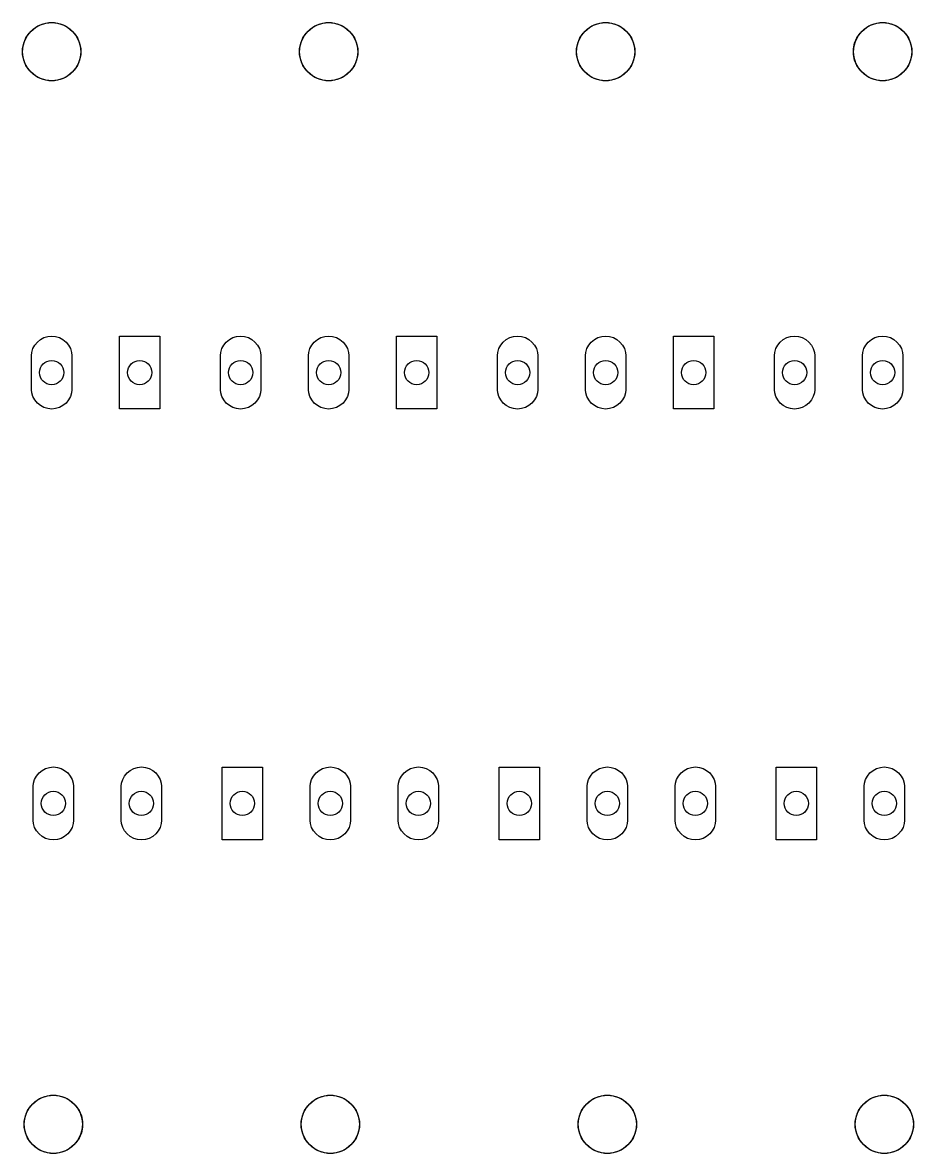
# Model space of a CAD drawing. Extents: x 0.82 to 9.78, y -5.18 to -2.42.
# Drawn here: x 3.04 to 5.21, y -5.178 to -2.422 of the extents above; entities that cross this region are included whole.
import ezdxf

# ---------------------------------------------------------------- set-up
doc = ezdxf.new("R2010")
doc.units = 0
doc.header["$MEASUREMENT"] = 0
doc.layers.add('BLACK', color=7, linetype='CONTINUOUS')

msp = doc.modelspace()

# ---------------------------------------------------------------- linework, layer by layer
at = {"layer": 'BLACK', "linetype": 'CONTINUOUS'}
for p, q in [((3.08976, -2.42497), (3.10345, -2.42224)), ((3.10345, -2.42224), (3.11741, -2.42224)), ((3.11741, -2.42224), (3.1311, -2.42497)), ((3.76476, -2.42497), (3.77845, -2.42224)), ((3.77845, -2.42224), (3.79241, -2.42224)), ((3.79241, -2.42224), (3.8061, -2.42497)), ((4.43976, -2.42497), (4.45345, -2.42224)), ((4.45345, -2.42224), (4.46741, -2.42224)), ((4.46741, -2.42224), (4.4811, -2.42497)), ((5.11476, -2.42497), (5.12845, -2.42224)), ((5.12845, -2.42224), (5.14241, -2.42224)), ((5.14241, -2.42224), (5.1561, -2.42497)), ((3.04763, -2.45954), (3.05539, -2.44794)), ((3.05539, -2.44794), (3.06526, -2.43806)), ((3.06526, -2.43806), (3.07687, -2.43031)), ((3.07687, -2.43031), (3.08976, -2.42497)), ((3.1311, -2.42497), (3.144, -2.43031)), ((3.144, -2.43031), (3.15561, -2.43806)), ((3.15561, -2.43806), (3.16548, -2.44794)), ((3.16548, -2.44794), (3.17323, -2.45954)), ((3.72263, -2.45954), (3.73039, -2.44794)), ((3.73039, -2.44794), (3.74026, -2.43806)), ((3.74026, -2.43806), (3.75187, -2.43031)), ((3.75187, -2.43031), (3.76476, -2.42497)), ((3.8061, -2.42497), (3.819, -2.43031)), ((3.819, -2.43031), (3.83061, -2.43806)), ((3.83061, -2.43806), (3.84048, -2.44794)), ((3.84048, -2.44794), (3.84823, -2.45954)), ((4.39763, -2.45954), (4.40539, -2.44794)), ((4.40539, -2.44794), (4.41526, -2.43806)), ((4.41526, -2.43806), (4.42687, -2.43031)), ((4.42687, -2.43031), (4.43976, -2.42497)), ((4.4811, -2.42497), (4.494, -2.43031)), ((4.494, -2.43031), (4.50561, -2.43806)), ((4.50561, -2.43806), (4.51548, -2.44794)), ((4.51548, -2.44794), (4.52323, -2.45954)), ((5.07263, -2.45954), (5.08039, -2.44794)), ((5.08039, -2.44794), (5.09026, -2.43806)), ((5.09026, -2.43806), (5.10187, -2.43031)), ((5.10187, -2.43031), (5.11476, -2.42497)), ((5.1561, -2.42497), (5.169, -2.43031)), ((5.169, -2.43031), (5.18061, -2.43806)), ((5.18061, -2.43806), (5.19048, -2.44794)), ((5.19048, -2.44794), (5.19823, -2.45954)), ((3.03957, -2.48613), (3.04229, -2.47244)), ((3.04229, -2.47244), (3.04763, -2.45954)), ((3.17323, -2.45954), (3.17858, -2.47244)), ((3.17858, -2.47244), (3.1813, -2.48613)), ((3.71457, -2.48613), (3.71729, -2.47244)), ((3.71729, -2.47244), (3.72263, -2.45954)), ((3.84823, -2.45954), (3.85358, -2.47244)), ((3.85358, -2.47244), (3.8563, -2.48613)), ((4.38957, -2.48613), (4.39229, -2.47244)), ((4.39229, -2.47244), (4.39763, -2.45954)), ((4.52323, -2.45954), (4.52858, -2.47244)), ((4.52858, -2.47244), (4.5313, -2.48613)), ((5.06457, -2.48613), (5.06729, -2.47244)), ((5.06729, -2.47244), (5.07263, -2.45954)), ((5.19823, -2.45954), (5.20358, -2.47244)), ((5.20358, -2.47244), (5.2063, -2.48613)), ((3.03957, -2.50009), (3.03957, -2.48613)), ((3.04229, -2.51378), (3.03957, -2.50009)), ((3.1813, -2.50009), (3.17858, -2.51378)), ((3.1813, -2.48613), (3.1813, -2.50009)), ((3.71457, -2.50009), (3.71457, -2.48613)), ((3.71729, -2.51378), (3.71457, -2.50009)), ((3.8563, -2.50009), (3.85358, -2.51378)), ((3.8563, -2.48613), (3.8563, -2.50009)), ((4.38957, -2.50009), (4.38957, -2.48613)), ((4.39229, -2.51378), (4.38957, -2.50009)), ((4.5313, -2.50009), (4.52858, -2.51378)), ((4.5313, -2.48613), (4.5313, -2.50009)), ((5.06457, -2.50009), (5.06457, -2.48613)), ((5.06729, -2.51378), (5.06457, -2.50009)), ((5.2063, -2.50009), (5.20358, -2.51378)), ((5.2063, -2.48613), (5.2063, -2.50009)), ((3.04763, -2.52668), (3.04229, -2.51378)), ((3.05539, -2.53828), (3.04763, -2.52668)), ((3.17323, -2.52668), (3.16548, -2.53828)), ((3.17858, -2.51378), (3.17323, -2.52668)), ((3.72263, -2.52668), (3.71729, -2.51378)), ((3.73039, -2.53828), (3.72263, -2.52668)), ((3.84823, -2.52668), (3.84048, -2.53828)), ((3.85358, -2.51378), (3.84823, -2.52668)), ((4.39763, -2.52668), (4.39229, -2.51378)), ((4.40539, -2.53828), (4.39763, -2.52668)), ((4.52323, -2.52668), (4.51548, -2.53828)), ((4.52858, -2.51378), (4.52323, -2.52668)), ((5.07263, -2.52668), (5.06729, -2.51378)), ((5.08039, -2.53828), (5.07263, -2.52668)), ((5.19823, -2.52668), (5.19048, -2.53828)), ((5.20358, -2.51378), (5.19823, -2.52668)), ((3.06526, -2.54816), (3.05539, -2.53828)), ((3.07687, -2.55591), (3.06526, -2.54816)), ((3.08976, -2.56125), (3.07687, -2.55591)), ((3.10345, -2.56398), (3.08976, -2.56125)), ((3.1311, -2.56125), (3.11741, -2.56398)), ((3.144, -2.55591), (3.1311, -2.56125)), ((3.15561, -2.54816), (3.144, -2.55591)), ((3.16548, -2.53828), (3.15561, -2.54816)), ((3.74026, -2.54816), (3.73039, -2.53828)), ((3.75187, -2.55591), (3.74026, -2.54816)), ((3.76476, -2.56125), (3.75187, -2.55591)), ((3.77845, -2.56398), (3.76476, -2.56125)), ((3.8061, -2.56125), (3.79241, -2.56398)), ((3.819, -2.55591), (3.8061, -2.56125)), ((3.83061, -2.54816), (3.819, -2.55591)), ((3.84048, -2.53828), (3.83061, -2.54816)), ((4.41526, -2.54816), (4.40539, -2.53828)), ((4.42687, -2.55591), (4.41526, -2.54816)), ((4.43976, -2.56125), (4.42687, -2.55591)), ((4.45345, -2.56398), (4.43976, -2.56125)), ((4.4811, -2.56125), (4.46741, -2.56398)), ((4.494, -2.55591), (4.4811, -2.56125)), ((4.50561, -2.54816), (4.494, -2.55591)), ((4.51548, -2.53828), (4.50561, -2.54816)), ((5.09026, -2.54816), (5.08039, -2.53828)), ((5.10187, -2.55591), (5.09026, -2.54816)), ((5.11476, -2.56125), (5.10187, -2.55591)), ((5.12845, -2.56398), (5.11476, -2.56125)), ((5.1561, -2.56125), (5.14241, -2.56398)), ((5.169, -2.55591), (5.1561, -2.56125)), ((5.18061, -2.54816), (5.169, -2.55591)), ((5.19048, -2.53828), (5.18061, -2.54816)), ((3.11741, -2.56398), (3.10345, -2.56398)), ((3.79241, -2.56398), (3.77845, -2.56398)), ((4.46741, -2.56398), (4.45345, -2.56398)), ((5.14241, -2.56398), (5.12845, -2.56398)), ((3.07547, -3.20066), (3.08296, -3.19451)), ((3.08296, -3.19451), (3.09151, -3.18994)), ((3.09151, -3.18994), (3.10079, -3.18713)), ((3.10079, -3.18713), (3.11043, -3.18618)), ((3.11043, -3.18618), (3.12008, -3.18713)), ((3.12008, -3.18713), (3.12936, -3.18994)), ((3.12936, -3.18994), (3.13791, -3.19451)), ((3.13791, -3.19451), (3.1454, -3.20066)), ((3.27579, -3.36358), (3.27579, -3.18642)), ((3.27579, -3.18642), (3.37421, -3.18642)), ((3.37421, -3.18642), (3.37421, -3.36358)), ((3.5359, -3.20066), (3.54339, -3.19451)), ((3.54339, -3.19451), (3.55194, -3.18994)), ((3.55194, -3.18994), (3.56122, -3.18713)), ((3.56122, -3.18713), (3.57087, -3.18618)), ((3.57087, -3.18618), (3.58051, -3.18713)), ((3.58051, -3.18713), (3.58979, -3.18994)), ((3.58979, -3.18994), (3.59834, -3.19451)), ((3.59834, -3.19451), (3.60583, -3.20066)), ((3.75047, -3.20066), (3.75796, -3.19451)), ((3.75796, -3.19451), (3.76651, -3.18994)), ((3.76651, -3.18994), (3.77579, -3.18713)), ((3.77579, -3.18713), (3.78543, -3.18618)), ((3.78543, -3.18618), (3.79508, -3.18713)), ((3.79508, -3.18713), (3.80436, -3.18994)), ((3.80436, -3.18994), (3.81291, -3.19451)), ((3.81291, -3.19451), (3.8204, -3.20066)), ((3.95079, -3.36358), (3.95079, -3.18642)), ((3.95079, -3.18642), (4.04921, -3.18642)), ((4.04921, -3.18642), (4.04921, -3.36358)), ((4.2109, -3.20066), (4.21839, -3.19451)), ((4.21839, -3.19451), (4.22694, -3.18994)), ((4.22694, -3.18994), (4.23622, -3.18713)), ((4.23622, -3.18713), (4.24587, -3.18618)), ((4.24587, -3.18618), (4.25551, -3.18713)), ((4.25551, -3.18713), (4.26479, -3.18994)), ((4.26479, -3.18994), (4.27334, -3.19451)), ((4.27334, -3.19451), (4.28083, -3.20066)), ((4.42547, -3.20066), (4.43296, -3.19451)), ((4.43296, -3.19451), (4.44151, -3.18994)), ((4.44151, -3.18994), (4.45079, -3.18713)), ((4.45079, -3.18713), (4.46043, -3.18618)), ((4.46043, -3.18618), (4.47008, -3.18713)), ((4.47008, -3.18713), (4.47936, -3.18994)), ((4.47936, -3.18994), (4.48791, -3.19451)), ((4.48791, -3.19451), (4.4954, -3.20066)), ((4.62579, -3.36358), (4.62579, -3.18642)), ((4.62579, -3.18642), (4.72421, -3.18642)), ((4.72421, -3.18642), (4.72421, -3.36358)), ((4.8859, -3.20066), (4.89339, -3.19451)), ((4.89339, -3.19451), (4.90194, -3.18994)), ((4.90194, -3.18994), (4.91122, -3.18713)), ((4.91122, -3.18713), (4.92087, -3.18618)), ((4.92087, -3.18618), (4.93051, -3.18713)), ((4.93051, -3.18713), (4.93979, -3.18994)), ((4.93979, -3.18994), (4.94834, -3.19451)), ((4.94834, -3.19451), (4.95583, -3.20066)), ((5.10047, -3.20066), (5.10796, -3.19451)), ((5.10796, -3.19451), (5.11651, -3.18994)), ((5.11651, -3.18994), (5.12579, -3.18713)), ((5.12579, -3.18713), (5.13543, -3.18618)), ((5.13543, -3.18618), (5.14508, -3.18713)), ((5.14508, -3.18713), (5.15436, -3.18994)), ((5.15436, -3.18994), (5.16291, -3.19451)), ((5.16291, -3.19451), (5.1704, -3.20066)), ((3.06193, -3.22598), (3.06475, -3.21671)), ((3.06475, -3.21671), (3.06932, -3.20816)), ((3.06932, -3.20816), (3.07547, -3.20066)), ((3.1454, -3.20066), (3.15155, -3.20816)), ((3.15155, -3.20816), (3.15612, -3.21671)), ((3.15612, -3.21671), (3.15893, -3.22598)), ((3.52237, -3.22598), (3.52518, -3.21671)), ((3.52518, -3.21671), (3.52975, -3.20816)), ((3.52975, -3.20816), (3.5359, -3.20066)), ((3.60583, -3.20066), (3.61198, -3.20816)), ((3.61198, -3.20816), (3.61655, -3.21671)), ((3.61655, -3.21671), (3.61937, -3.22598)), ((3.73693, -3.22598), (3.73975, -3.21671)), ((3.73975, -3.21671), (3.74432, -3.20816)), ((3.74432, -3.20816), (3.75047, -3.20066)), ((3.8204, -3.20066), (3.82655, -3.20816)), ((3.82655, -3.20816), (3.83112, -3.21671)), ((3.83112, -3.21671), (3.83393, -3.22598)), ((4.19737, -3.22598), (4.20018, -3.21671)), ((4.20018, -3.21671), (4.20475, -3.20816)), ((4.20475, -3.20816), (4.2109, -3.20066)), ((4.28083, -3.20066), (4.28698, -3.20816)), ((4.28698, -3.20816), (4.29155, -3.21671)), ((4.29155, -3.21671), (4.29437, -3.22598)), ((4.41193, -3.22598), (4.41475, -3.21671)), ((4.41475, -3.21671), (4.41932, -3.20816)), ((4.41932, -3.20816), (4.42547, -3.20066)), ((4.4954, -3.20066), (4.50155, -3.20816)), ((4.50155, -3.20816), (4.50612, -3.21671)), ((4.50612, -3.21671), (4.50893, -3.22598)), ((4.87237, -3.22598), (4.87518, -3.21671)), ((4.87518, -3.21671), (4.87975, -3.20816)), ((4.87975, -3.20816), (4.8859, -3.20066)), ((4.95583, -3.20066), (4.96198, -3.20816)), ((4.96198, -3.20816), (4.96655, -3.21671)), ((4.96655, -3.21671), (4.96937, -3.22598)), ((5.08693, -3.22598), (5.08975, -3.21671)), ((5.08975, -3.21671), (5.09432, -3.20816)), ((5.09432, -3.20816), (5.10047, -3.20066)), ((5.1704, -3.20066), (5.17655, -3.20816)), ((5.17655, -3.20816), (5.18112, -3.21671)), ((5.18112, -3.21671), (5.18393, -3.22598)), ((3.06122, -3.23321), (3.06193, -3.22598)), ((3.06122, -3.31679), (3.06122, -3.23321)), ((3.15893, -3.22598), (3.15965, -3.23321)), ((3.15965, -3.23321), (3.15965, -3.31679)), ((3.52165, -3.23321), (3.52237, -3.22598)), ((3.52165, -3.31679), (3.52165, -3.23321)), ((3.61937, -3.22598), (3.62008, -3.23321)), ((3.62008, -3.23321), (3.62008, -3.31679)), ((3.73622, -3.23321), (3.73693, -3.22598)), ((3.73622, -3.31679), (3.73622, -3.23321)), ((3.83393, -3.22598), (3.83465, -3.23321)), ((3.83465, -3.23321), (3.83465, -3.31679)), ((4.19665, -3.23321), (4.19737, -3.22598)), ((4.19665, -3.31679), (4.19665, -3.23321)), ((4.29437, -3.22598), (4.29508, -3.23321)), ((4.29508, -3.23321), (4.29508, -3.31679)), ((4.41122, -3.23321), (4.41193, -3.22598)), ((4.41122, -3.31679), (4.41122, -3.23321)), ((4.50893, -3.22598), (4.50965, -3.23321)), ((4.50965, -3.23321), (4.50965, -3.31679)), ((4.87165, -3.23321), (4.87237, -3.22598)), ((4.87165, -3.31679), (4.87165, -3.23321)), ((4.96937, -3.22598), (4.97008, -3.23321)), ((4.97008, -3.23321), (4.97008, -3.31679)), ((5.08622, -3.23321), (5.08693, -3.22598)), ((5.08622, -3.31679), (5.08622, -3.23321)), ((5.18393, -3.22598), (5.18465, -3.23321)), ((5.18465, -3.23321), (5.18465, -3.31679)), ((3.06193, -3.32402), (3.06122, -3.31679)), ((3.06475, -3.33329), (3.06193, -3.32402)), ((3.06932, -3.34184), (3.06475, -3.33329)), ((3.15612, -3.33329), (3.15155, -3.34184)), ((3.15893, -3.32402), (3.15612, -3.33329)), ((3.15965, -3.31679), (3.15893, -3.32402)), ((3.52237, -3.32402), (3.52165, -3.31679)), ((3.52518, -3.33329), (3.52237, -3.32402)), ((3.52975, -3.34184), (3.52518, -3.33329)), ((3.61655, -3.33329), (3.61198, -3.34184)), ((3.61937, -3.32402), (3.61655, -3.33329)), ((3.62008, -3.31679), (3.61937, -3.32402)), ((3.73693, -3.32402), (3.73622, -3.31679)), ((3.73975, -3.33329), (3.73693, -3.32402)), ((3.74432, -3.34184), (3.73975, -3.33329)), ((3.83112, -3.33329), (3.82655, -3.34184)), ((3.83393, -3.32402), (3.83112, -3.33329)), ((3.83465, -3.31679), (3.83393, -3.32402)), ((4.19737, -3.32402), (4.19665, -3.31679)), ((4.20018, -3.33329), (4.19737, -3.32402)), ((4.20475, -3.34184), (4.20018, -3.33329)), ((4.29155, -3.33329), (4.28698, -3.34184)), ((4.29437, -3.32402), (4.29155, -3.33329)), ((4.29508, -3.31679), (4.29437, -3.32402)), ((4.41193, -3.32402), (4.41122, -3.31679)), ((4.41475, -3.33329), (4.41193, -3.32402)), ((4.41932, -3.34184), (4.41475, -3.33329)), ((4.50612, -3.33329), (4.50155, -3.34184)), ((4.50893, -3.32402), (4.50612, -3.33329)), ((4.50965, -3.31679), (4.50893, -3.32402)), ((4.87237, -3.32402), (4.87165, -3.31679)), ((4.87518, -3.33329), (4.87237, -3.32402)), ((4.87975, -3.34184), (4.87518, -3.33329)), ((4.96655, -3.33329), (4.96198, -3.34184)), ((4.96937, -3.32402), (4.96655, -3.33329)), ((4.97008, -3.31679), (4.96937, -3.32402)), ((5.08693, -3.32402), (5.08622, -3.31679)), ((5.08975, -3.33329), (5.08693, -3.32402)), ((5.09432, -3.34184), (5.08975, -3.33329)), ((5.18112, -3.33329), (5.17655, -3.34184)), ((5.18393, -3.32402), (5.18112, -3.33329)), ((5.18465, -3.31679), (5.18393, -3.32402)), ((3.07547, -3.34934), (3.06932, -3.34184)), ((3.08296, -3.35549), (3.07547, -3.34934)), ((3.09151, -3.36006), (3.08296, -3.35549)), ((3.10079, -3.36287), (3.09151, -3.36006)), ((3.12936, -3.36006), (3.12008, -3.36287)), ((3.13791, -3.35549), (3.12936, -3.36006)), ((3.1454, -3.34934), (3.13791, -3.35549)), ((3.15155, -3.34184), (3.1454, -3.34934)), ((3.5359, -3.34934), (3.52975, -3.34184)), ((3.54339, -3.35549), (3.5359, -3.34934)), ((3.55194, -3.36006), (3.54339, -3.35549)), ((3.56122, -3.36287), (3.55194, -3.36006)), ((3.58979, -3.36006), (3.58051, -3.36287)), ((3.59834, -3.35549), (3.58979, -3.36006)), ((3.60583, -3.34934), (3.59834, -3.35549)), ((3.61198, -3.34184), (3.60583, -3.34934)), ((3.75047, -3.34934), (3.74432, -3.34184)), ((3.75796, -3.35549), (3.75047, -3.34934)), ((3.76651, -3.36006), (3.75796, -3.35549)), ((3.77579, -3.36287), (3.76651, -3.36006)), ((3.80436, -3.36006), (3.79508, -3.36287)), ((3.81291, -3.35549), (3.80436, -3.36006)), ((3.8204, -3.34934), (3.81291, -3.35549)), ((3.82655, -3.34184), (3.8204, -3.34934)), ((4.2109, -3.34934), (4.20475, -3.34184)), ((4.21839, -3.35549), (4.2109, -3.34934)), ((4.22694, -3.36006), (4.21839, -3.35549)), ((4.23622, -3.36287), (4.22694, -3.36006)), ((4.26479, -3.36006), (4.25551, -3.36287)), ((4.27334, -3.35549), (4.26479, -3.36006)), ((4.28083, -3.34934), (4.27334, -3.35549)), ((4.28698, -3.34184), (4.28083, -3.34934)), ((4.42547, -3.34934), (4.41932, -3.34184)), ((4.43296, -3.35549), (4.42547, -3.34934)), ((4.44151, -3.36006), (4.43296, -3.35549)), ((4.45079, -3.36287), (4.44151, -3.36006)), ((4.47936, -3.36006), (4.47008, -3.36287)), ((4.48791, -3.35549), (4.47936, -3.36006)), ((4.4954, -3.34934), (4.48791, -3.35549)), ((4.50155, -3.34184), (4.4954, -3.34934)), ((4.8859, -3.34934), (4.87975, -3.34184)), ((4.89339, -3.35549), (4.8859, -3.34934)), ((4.90194, -3.36006), (4.89339, -3.35549)), ((4.91122, -3.36287), (4.90194, -3.36006)), ((4.93979, -3.36006), (4.93051, -3.36287)), ((4.94834, -3.35549), (4.93979, -3.36006)), ((4.95583, -3.34934), (4.94834, -3.35549)), ((4.96198, -3.34184), (4.95583, -3.34934)), ((5.10047, -3.34934), (5.09432, -3.34184)), ((5.10796, -3.35549), (5.10047, -3.34934)), ((5.11651, -3.36006), (5.10796, -3.35549)), ((5.12579, -3.36287), (5.11651, -3.36006)), ((5.15436, -3.36006), (5.14508, -3.36287)), ((5.16291, -3.35549), (5.15436, -3.36006)), ((5.1704, -3.34934), (5.16291, -3.35549)), ((5.17655, -3.34184), (5.1704, -3.34934)), ((3.11043, -3.36382), (3.10079, -3.36287)), ((3.12008, -3.36287), (3.11043, -3.36382)), ((3.37421, -3.36358), (3.27579, -3.36358)), ((3.57087, -3.36382), (3.56122, -3.36287)), ((3.58051, -3.36287), (3.57087, -3.36382)), ((3.78543, -3.36382), (3.77579, -3.36287)), ((3.79508, -3.36287), (3.78543, -3.36382)), ((4.04921, -3.36358), (3.95079, -3.36358)), ((4.24587, -3.36382), (4.23622, -3.36287)), ((4.25551, -3.36287), (4.24587, -3.36382)), ((4.46043, -3.36382), (4.45079, -3.36287)), ((4.47008, -3.36287), (4.46043, -3.36382)), ((4.72421, -3.36358), (4.62579, -3.36358)), ((4.92087, -3.36382), (4.91122, -3.36287)), ((4.93051, -3.36287), (4.92087, -3.36382)), ((5.13543, -3.36382), (5.12579, -3.36287)), ((5.14508, -3.36287), (5.13543, -3.36382)), ((3.08709, -4.24451), (3.09564, -4.23994)), ((3.09564, -4.23994), (3.10492, -4.23713)), ((3.10492, -4.23713), (3.11457, -4.23618)), ((3.11457, -4.23618), (3.12421, -4.23713)), ((3.12421, -4.23713), (3.13349, -4.23994)), ((3.13349, -4.23994), (3.14204, -4.24451)), ((3.30166, -4.24451), (3.31021, -4.23994)), ((3.31021, -4.23994), (3.31949, -4.23713)), ((3.31949, -4.23713), (3.32913, -4.23618)), ((3.32913, -4.23618), (3.33878, -4.23713)), ((3.33878, -4.23713), (3.34806, -4.23994)), ((3.34806, -4.23994), (3.35661, -4.24451)), ((3.52579, -4.41358), (3.52579, -4.23642)), ((3.52579, -4.23642), (3.62421, -4.23642)), ((3.62421, -4.23642), (3.62421, -4.41358)), ((3.76209, -4.24451), (3.77064, -4.23994)), ((3.77064, -4.23994), (3.77992, -4.23713)), ((3.77992, -4.23713), (3.78957, -4.23618)), ((3.78957, -4.23618), (3.79921, -4.23713)), ((3.79921, -4.23713), (3.80849, -4.23994)), ((3.80849, -4.23994), (3.81704, -4.24451)), ((3.97666, -4.24451), (3.98521, -4.23994)), ((3.98521, -4.23994), (3.99449, -4.23713)), ((3.99449, -4.23713), (4.00413, -4.23618)), ((4.00413, -4.23618), (4.01378, -4.23713)), ((4.01378, -4.23713), (4.02306, -4.23994)), ((4.02306, -4.23994), (4.03161, -4.24451)), ((4.20079, -4.41358), (4.20079, -4.23642)), ((4.20079, -4.23642), (4.29921, -4.23642)), ((4.29921, -4.23642), (4.29921, -4.41358)), ((4.43709, -4.24451), (4.44564, -4.23994)), ((4.44564, -4.23994), (4.45492, -4.23713)), ((4.45492, -4.23713), (4.46457, -4.23618)), ((4.46457, -4.23618), (4.47421, -4.23713)), ((4.47421, -4.23713), (4.48349, -4.23994)), ((4.48349, -4.23994), (4.49204, -4.24451)), ((4.65166, -4.24451), (4.66021, -4.23994)), ((4.66021, -4.23994), (4.66949, -4.23713)), ((4.66949, -4.23713), (4.67913, -4.23618)), ((4.67913, -4.23618), (4.68878, -4.23713)), ((4.68878, -4.23713), (4.69806, -4.23994)), ((4.69806, -4.23994), (4.70661, -4.24451)), ((4.87579, -4.41358), (4.87579, -4.23642)), ((4.87579, -4.23642), (4.97421, -4.23642)), ((4.97421, -4.23642), (4.97421, -4.41358)), ((5.11209, -4.24451), (5.12064, -4.23994)), ((5.12064, -4.23994), (5.12992, -4.23713)), ((5.12992, -4.23713), (5.13957, -4.23618)), ((5.13957, -4.23618), (5.14921, -4.23713)), ((5.14921, -4.23713), (5.15849, -4.23994)), ((5.15849, -4.23994), (5.16704, -4.24451)), ((3.06607, -4.27598), (3.06888, -4.26671)), ((3.06888, -4.26671), (3.07345, -4.25816)), ((3.07345, -4.25816), (3.0796, -4.25066)), ((3.0796, -4.25066), (3.08709, -4.24451)), ((3.14204, -4.24451), (3.14953, -4.25066)), ((3.14953, -4.25066), (3.15568, -4.25816)), ((3.15568, -4.25816), (3.16025, -4.26671)), ((3.16025, -4.26671), (3.16307, -4.27598)), ((3.28063, -4.27598), (3.28345, -4.26671)), ((3.28345, -4.26671), (3.28802, -4.25816)), ((3.28802, -4.25816), (3.29417, -4.25066)), ((3.29417, -4.25066), (3.30166, -4.24451)), ((3.35661, -4.24451), (3.3641, -4.25066)), ((3.3641, -4.25066), (3.37025, -4.25816)), ((3.37025, -4.25816), (3.37482, -4.26671)), ((3.37482, -4.26671), (3.37763, -4.27598)), ((3.74107, -4.27598), (3.74388, -4.26671)), ((3.74388, -4.26671), (3.74845, -4.25816)), ((3.74845, -4.25816), (3.7546, -4.25066)), ((3.7546, -4.25066), (3.76209, -4.24451)), ((3.81704, -4.24451), (3.82453, -4.25066)), ((3.82453, -4.25066), (3.83068, -4.25816)), ((3.83068, -4.25816), (3.83525, -4.26671)), ((3.83525, -4.26671), (3.83807, -4.27598)), ((3.95563, -4.27598), (3.95845, -4.26671)), ((3.95845, -4.26671), (3.96302, -4.25816)), ((3.96302, -4.25816), (3.96917, -4.25066)), ((3.96917, -4.25066), (3.97666, -4.24451)), ((4.03161, -4.24451), (4.0391, -4.25066)), ((4.0391, -4.25066), (4.04525, -4.25816)), ((4.04525, -4.25816), (4.04982, -4.26671)), ((4.04982, -4.26671), (4.05263, -4.27598)), ((4.41607, -4.27598), (4.41888, -4.26671)), ((4.41888, -4.26671), (4.42345, -4.25816)), ((4.42345, -4.25816), (4.4296, -4.25066)), ((4.4296, -4.25066), (4.43709, -4.24451)), ((4.49204, -4.24451), (4.49953, -4.25066)), ((4.49953, -4.25066), (4.50568, -4.25816)), ((4.50568, -4.25816), (4.51025, -4.26671)), ((4.51025, -4.26671), (4.51307, -4.27598)), ((4.63063, -4.27598), (4.63345, -4.26671)), ((4.63345, -4.26671), (4.63802, -4.25816)), ((4.63802, -4.25816), (4.64417, -4.25066)), ((4.64417, -4.25066), (4.65166, -4.24451)), ((4.70661, -4.24451), (4.7141, -4.25066)), ((4.7141, -4.25066), (4.72025, -4.25816)), ((4.72025, -4.25816), (4.72482, -4.26671)), ((4.72482, -4.26671), (4.72763, -4.27598)), ((5.09107, -4.27598), (5.09388, -4.26671)), ((5.09388, -4.26671), (5.09845, -4.25816)), ((5.09845, -4.25816), (5.1046, -4.25066)), ((5.1046, -4.25066), (5.11209, -4.24451)), ((5.16704, -4.24451), (5.17453, -4.25066)), ((5.17453, -4.25066), (5.18068, -4.25816)), ((5.18068, -4.25816), (5.18525, -4.26671)), ((5.18525, -4.26671), (5.18807, -4.27598)), ((3.06535, -4.28321), (3.06607, -4.27598)), ((3.06535, -4.36679), (3.06535, -4.28321)), ((3.16307, -4.27598), (3.16378, -4.28321)), ((3.16378, -4.28321), (3.16378, -4.36679)), ((3.27992, -4.28321), (3.28063, -4.27598)), ((3.27992, -4.36679), (3.27992, -4.28321)), ((3.37763, -4.27598), (3.37835, -4.28321)), ((3.37835, -4.28321), (3.37835, -4.36679)), ((3.74035, -4.28321), (3.74107, -4.27598)), ((3.74035, -4.36679), (3.74035, -4.28321)), ((3.83807, -4.27598), (3.83878, -4.28321)), ((3.83878, -4.28321), (3.83878, -4.36679)), ((3.95492, -4.28321), (3.95563, -4.27598)), ((3.95492, -4.36679), (3.95492, -4.28321)), ((4.05263, -4.27598), (4.05335, -4.28321)), ((4.05335, -4.28321), (4.05335, -4.36679)), ((4.41535, -4.28321), (4.41607, -4.27598)), ((4.41535, -4.36679), (4.41535, -4.28321)), ((4.51307, -4.27598), (4.51378, -4.28321)), ((4.51378, -4.28321), (4.51378, -4.36679)), ((4.62992, -4.28321), (4.63063, -4.27598)), ((4.62992, -4.36679), (4.62992, -4.28321)), ((4.72763, -4.27598), (4.72835, -4.28321)), ((4.72835, -4.28321), (4.72835, -4.36679)), ((5.09035, -4.28321), (5.09107, -4.27598)), ((5.09035, -4.36679), (5.09035, -4.28321)), ((5.18807, -4.27598), (5.18878, -4.28321)), ((5.18878, -4.28321), (5.18878, -4.36679)), ((3.06607, -4.37402), (3.06535, -4.36679)), ((3.06888, -4.38329), (3.06607, -4.37402)), ((3.16307, -4.37402), (3.16025, -4.38329)), ((3.16378, -4.36679), (3.16307, -4.37402)), ((3.28063, -4.37402), (3.27992, -4.36679)), ((3.28345, -4.38329), (3.28063, -4.37402)), ((3.37763, -4.37402), (3.37482, -4.38329)), ((3.37835, -4.36679), (3.37763, -4.37402)), ((3.74107, -4.37402), (3.74035, -4.36679)), ((3.74388, -4.38329), (3.74107, -4.37402)), ((3.83807, -4.37402), (3.83525, -4.38329)), ((3.83878, -4.36679), (3.83807, -4.37402)), ((3.95563, -4.37402), (3.95492, -4.36679)), ((3.95845, -4.38329), (3.95563, -4.37402)), ((4.05263, -4.37402), (4.04982, -4.38329)), ((4.05335, -4.36679), (4.05263, -4.37402)), ((4.41607, -4.37402), (4.41535, -4.36679)), ((4.41888, -4.38329), (4.41607, -4.37402)), ((4.51307, -4.37402), (4.51025, -4.38329)), ((4.51378, -4.36679), (4.51307, -4.37402)), ((4.63063, -4.37402), (4.62992, -4.36679)), ((4.63345, -4.38329), (4.63063, -4.37402)), ((4.72763, -4.37402), (4.72482, -4.38329)), ((4.72835, -4.36679), (4.72763, -4.37402)), ((5.09107, -4.37402), (5.09035, -4.36679)), ((5.09388, -4.38329), (5.09107, -4.37402)), ((5.18807, -4.37402), (5.18525, -4.38329)), ((5.18878, -4.36679), (5.18807, -4.37402)), ((3.07345, -4.39184), (3.06888, -4.38329)), ((3.0796, -4.39934), (3.07345, -4.39184)), ((3.08709, -4.40549), (3.0796, -4.39934)), ((3.09564, -4.41006), (3.08709, -4.40549)), ((3.14204, -4.40549), (3.13349, -4.41006)), ((3.14953, -4.39934), (3.14204, -4.40549)), ((3.15568, -4.39184), (3.14953, -4.39934)), ((3.16025, -4.38329), (3.15568, -4.39184)), ((3.28802, -4.39184), (3.28345, -4.38329)), ((3.29417, -4.39934), (3.28802, -4.39184)), ((3.30166, -4.40549), (3.29417, -4.39934)), ((3.31021, -4.41006), (3.30166, -4.40549)), ((3.35661, -4.40549), (3.34806, -4.41006)), ((3.3641, -4.39934), (3.35661, -4.40549)), ((3.37025, -4.39184), (3.3641, -4.39934)), ((3.37482, -4.38329), (3.37025, -4.39184)), ((3.74845, -4.39184), (3.74388, -4.38329)), ((3.7546, -4.39934), (3.74845, -4.39184)), ((3.76209, -4.40549), (3.7546, -4.39934)), ((3.77064, -4.41006), (3.76209, -4.40549)), ((3.81704, -4.40549), (3.80849, -4.41006)), ((3.82453, -4.39934), (3.81704, -4.40549)), ((3.83068, -4.39184), (3.82453, -4.39934)), ((3.83525, -4.38329), (3.83068, -4.39184)), ((3.96302, -4.39184), (3.95845, -4.38329)), ((3.96917, -4.39934), (3.96302, -4.39184)), ((3.97666, -4.40549), (3.96917, -4.39934)), ((3.98521, -4.41006), (3.97666, -4.40549)), ((4.03161, -4.40549), (4.02306, -4.41006)), ((4.0391, -4.39934), (4.03161, -4.40549)), ((4.04525, -4.39184), (4.0391, -4.39934)), ((4.04982, -4.38329), (4.04525, -4.39184)), ((4.42345, -4.39184), (4.41888, -4.38329)), ((4.4296, -4.39934), (4.42345, -4.39184)), ((4.43709, -4.40549), (4.4296, -4.39934)), ((4.44564, -4.41006), (4.43709, -4.40549)), ((4.49204, -4.40549), (4.48349, -4.41006)), ((4.49953, -4.39934), (4.49204, -4.40549)), ((4.50568, -4.39184), (4.49953, -4.39934)), ((4.51025, -4.38329), (4.50568, -4.39184)), ((4.63802, -4.39184), (4.63345, -4.38329)), ((4.64417, -4.39934), (4.63802, -4.39184)), ((4.65166, -4.40549), (4.64417, -4.39934)), ((4.66021, -4.41006), (4.65166, -4.40549)), ((4.70661, -4.40549), (4.69806, -4.41006)), ((4.7141, -4.39934), (4.70661, -4.40549)), ((4.72025, -4.39184), (4.7141, -4.39934)), ((4.72482, -4.38329), (4.72025, -4.39184)), ((5.09845, -4.39184), (5.09388, -4.38329)), ((5.1046, -4.39934), (5.09845, -4.39184)), ((5.11209, -4.40549), (5.1046, -4.39934)), ((5.12064, -4.41006), (5.11209, -4.40549)), ((5.16704, -4.40549), (5.15849, -4.41006)), ((5.17453, -4.39934), (5.16704, -4.40549)), ((5.18068, -4.39184), (5.17453, -4.39934)), ((5.18525, -4.38329), (5.18068, -4.39184)), ((3.10492, -4.41287), (3.09564, -4.41006)), ((3.11457, -4.41382), (3.10492, -4.41287)), ((3.12421, -4.41287), (3.11457, -4.41382)), ((3.13349, -4.41006), (3.12421, -4.41287)), ((3.31949, -4.41287), (3.31021, -4.41006)), ((3.32913, -4.41382), (3.31949, -4.41287)), ((3.33878, -4.41287), (3.32913, -4.41382)), ((3.34806, -4.41006), (3.33878, -4.41287)), ((3.62421, -4.41358), (3.52579, -4.41358)), ((3.77992, -4.41287), (3.77064, -4.41006)), ((3.78957, -4.41382), (3.77992, -4.41287)), ((3.79921, -4.41287), (3.78957, -4.41382)), ((3.80849, -4.41006), (3.79921, -4.41287)), ((3.99449, -4.41287), (3.98521, -4.41006)), ((4.00413, -4.41382), (3.99449, -4.41287)), ((4.01378, -4.41287), (4.00413, -4.41382)), ((4.02306, -4.41006), (4.01378, -4.41287)), ((4.29921, -4.41358), (4.20079, -4.41358)), ((4.45492, -4.41287), (4.44564, -4.41006)), ((4.46457, -4.41382), (4.45492, -4.41287)), ((4.47421, -4.41287), (4.46457, -4.41382)), ((4.48349, -4.41006), (4.47421, -4.41287)), ((4.66949, -4.41287), (4.66021, -4.41006)), ((4.67913, -4.41382), (4.66949, -4.41287)), ((4.68878, -4.41287), (4.67913, -4.41382)), ((4.69806, -4.41006), (4.68878, -4.41287)), ((4.97421, -4.41358), (4.87579, -4.41358)), ((5.12992, -4.41287), (5.12064, -4.41006)), ((5.13957, -4.41382), (5.12992, -4.41287)), ((5.14921, -4.41287), (5.13957, -4.41382)), ((5.15849, -4.41006), (5.14921, -4.41287)), ((3.081, -5.04409), (3.0939, -5.03875)), ((3.0939, -5.03875), (3.10759, -5.03602)), ((3.10759, -5.03602), (3.12155, -5.03602)), ((3.12155, -5.03602), (3.13524, -5.03875)), ((3.13524, -5.03875), (3.14813, -5.04409)), ((3.756, -5.04409), (3.7689, -5.03875)), ((3.7689, -5.03875), (3.78259, -5.03602)), ((3.78259, -5.03602), (3.79655, -5.03602)), ((3.79655, -5.03602), (3.81024, -5.03875)), ((3.81024, -5.03875), (3.82313, -5.04409)), ((4.431, -5.04409), (4.4439, -5.03875)), ((4.4439, -5.03875), (4.45759, -5.03602)), ((4.45759, -5.03602), (4.47155, -5.03602)), ((4.47155, -5.03602), (4.48524, -5.03875)), ((4.48524, -5.03875), (4.49813, -5.04409)), ((5.106, -5.04409), (5.1189, -5.03875)), ((5.1189, -5.03875), (5.13259, -5.03602)), ((5.13259, -5.03602), (5.14655, -5.03602)), ((5.14655, -5.03602), (5.16024, -5.03875)), ((5.16024, -5.03875), (5.17313, -5.04409)), ((3.05177, -5.07332), (3.05952, -5.06172)), ((3.05952, -5.06172), (3.06939, -5.05184)), ((3.06939, -5.05184), (3.081, -5.04409)), ((3.14813, -5.04409), (3.15974, -5.05184)), ((3.15974, -5.05184), (3.16961, -5.06172)), ((3.16961, -5.06172), (3.17737, -5.07332)), ((3.72677, -5.07332), (3.73452, -5.06172)), ((3.73452, -5.06172), (3.74439, -5.05184)), ((3.74439, -5.05184), (3.756, -5.04409)), ((3.82313, -5.04409), (3.83474, -5.05184)), ((3.83474, -5.05184), (3.84461, -5.06172)), ((3.84461, -5.06172), (3.85237, -5.07332)), ((4.40177, -5.07332), (4.40952, -5.06172)), ((4.40952, -5.06172), (4.41939, -5.05184)), ((4.41939, -5.05184), (4.431, -5.04409)), ((4.49813, -5.04409), (4.50974, -5.05184)), ((4.50974, -5.05184), (4.51961, -5.06172)), ((4.51961, -5.06172), (4.52737, -5.07332)), ((5.07677, -5.07332), (5.08452, -5.06172)), ((5.08452, -5.06172), (5.09439, -5.05184)), ((5.09439, -5.05184), (5.106, -5.04409)), ((5.17313, -5.04409), (5.18474, -5.05184)), ((5.18474, -5.05184), (5.19461, -5.06172)), ((5.19461, -5.06172), (5.20237, -5.07332)), ((3.0437, -5.09991), (3.04642, -5.08622)), ((3.04642, -5.08622), (3.05177, -5.07332)), ((3.17737, -5.07332), (3.18271, -5.08622)), ((3.18271, -5.08622), (3.18543, -5.09991)), ((3.7187, -5.09991), (3.72142, -5.08622)), ((3.72142, -5.08622), (3.72677, -5.07332)), ((3.85237, -5.07332), (3.85771, -5.08622)), ((3.85771, -5.08622), (3.86043, -5.09991)), ((4.3937, -5.09991), (4.39642, -5.08622)), ((4.39642, -5.08622), (4.40177, -5.07332)), ((4.52737, -5.07332), (4.53271, -5.08622)), ((4.53271, -5.08622), (4.53543, -5.09991)), ((5.0687, -5.09991), (5.07142, -5.08622)), ((5.07142, -5.08622), (5.07677, -5.07332)), ((5.20237, -5.07332), (5.20771, -5.08622)), ((5.20771, -5.08622), (5.21043, -5.09991)), ((3.0437, -5.11387), (3.0437, -5.09991)), ((3.04642, -5.12756), (3.0437, -5.11387)), ((3.18543, -5.11387), (3.18271, -5.12756)), ((3.18543, -5.09991), (3.18543, -5.11387)), ((3.7187, -5.11387), (3.7187, -5.09991)), ((3.72142, -5.12756), (3.7187, -5.11387)), ((3.86043, -5.11387), (3.85771, -5.12756)), ((3.86043, -5.09991), (3.86043, -5.11387)), ((4.3937, -5.11387), (4.3937, -5.09991)), ((4.39642, -5.12756), (4.3937, -5.11387)), ((4.53543, -5.11387), (4.53271, -5.12756)), ((4.53543, -5.09991), (4.53543, -5.11387)), ((5.0687, -5.11387), (5.0687, -5.09991)), ((5.07142, -5.12756), (5.0687, -5.11387)), ((5.21043, -5.11387), (5.20771, -5.12756)), ((5.21043, -5.09991), (5.21043, -5.11387)), ((3.05177, -5.14046), (3.04642, -5.12756)), ((3.05952, -5.15206), (3.05177, -5.14046)), ((3.06939, -5.16194), (3.05952, -5.15206)), ((3.16961, -5.15206), (3.15974, -5.16194)), ((3.17737, -5.14046), (3.16961, -5.15206)), ((3.18271, -5.12756), (3.17737, -5.14046)), ((3.72677, -5.14046), (3.72142, -5.12756)), ((3.73452, -5.15206), (3.72677, -5.14046)), ((3.74439, -5.16194), (3.73452, -5.15206)), ((3.84461, -5.15206), (3.83474, -5.16194)), ((3.85237, -5.14046), (3.84461, -5.15206)), ((3.85771, -5.12756), (3.85237, -5.14046)), ((4.40177, -5.14046), (4.39642, -5.12756)), ((4.40952, -5.15206), (4.40177, -5.14046)), ((4.41939, -5.16194), (4.40952, -5.15206)), ((4.51961, -5.15206), (4.50974, -5.16194)), ((4.52737, -5.14046), (4.51961, -5.15206)), ((4.53271, -5.12756), (4.52737, -5.14046)), ((5.07677, -5.14046), (5.07142, -5.12756)), ((5.08452, -5.15206), (5.07677, -5.14046)), ((5.09439, -5.16194), (5.08452, -5.15206)), ((5.19461, -5.15206), (5.18474, -5.16194)), ((5.20237, -5.14046), (5.19461, -5.15206)), ((5.20771, -5.12756), (5.20237, -5.14046)), ((3.081, -5.16969), (3.06939, -5.16194)), ((3.0939, -5.17503), (3.081, -5.16969)), ((3.10759, -5.17776), (3.0939, -5.17503)), ((3.12155, -5.17776), (3.10759, -5.17776)), ((3.13524, -5.17503), (3.12155, -5.17776)), ((3.14813, -5.16969), (3.13524, -5.17503)), ((3.15974, -5.16194), (3.14813, -5.16969)), ((3.756, -5.16969), (3.74439, -5.16194)), ((3.7689, -5.17503), (3.756, -5.16969)), ((3.78259, -5.17776), (3.7689, -5.17503)), ((3.79655, -5.17776), (3.78259, -5.17776)), ((3.81024, -5.17503), (3.79655, -5.17776)), ((3.82313, -5.16969), (3.81024, -5.17503)), ((3.83474, -5.16194), (3.82313, -5.16969)), ((4.431, -5.16969), (4.41939, -5.16194)), ((4.4439, -5.17503), (4.431, -5.16969)), ((4.45759, -5.17776), (4.4439, -5.17503)), ((4.47155, -5.17776), (4.45759, -5.17776)), ((4.48524, -5.17503), (4.47155, -5.17776)), ((4.49813, -5.16969), (4.48524, -5.17503)), ((4.50974, -5.16194), (4.49813, -5.16969)), ((5.106, -5.16969), (5.09439, -5.16194)), ((5.1189, -5.17503), (5.106, -5.16969)), ((5.13259, -5.17776), (5.1189, -5.17503)), ((5.14655, -5.17776), (5.13259, -5.17776)), ((5.16024, -5.17503), (5.14655, -5.17776)), ((5.17313, -5.16969), (5.16024, -5.17503)), ((5.18474, -5.16194), (5.17313, -5.16969))]:
    msp.add_line(p, q, dxfattribs=at)
at = {"layer": 'BLACK'}
for centre, radius in [((3.11043, -2.49311), 0.07087), ((3.78543, -2.49311), 0.07087), ((4.46043, -2.49311), 0.07087), ((5.13543, -2.49311), 0.07087), ((3.11043, -3.275), 0.02953), ((3.325, -3.275), 0.02953), ((3.57087, -3.275), 0.02953), ((3.78543, -3.275), 0.02953), ((4, -3.275), 0.02953), ((4.24587, -3.275), 0.02953), ((4.46043, -3.275), 0.02953), ((4.675, -3.275), 0.02953), ((4.92087, -3.275), 0.02953), ((5.13543, -3.275), 0.02953), ((3.11457, -4.325), 0.02953), ((3.32913, -4.325), 0.02953), ((3.575, -4.325), 0.02953), ((3.78957, -4.325), 0.02953), ((4.00413, -4.325), 0.02953), ((4.25, -4.325), 0.02953), ((4.46457, -4.325), 0.02953), ((4.67913, -4.325), 0.02953), ((4.925, -4.325), 0.02953), ((5.13957, -4.325), 0.02953), ((3.11457, -5.10689), 0.07087), ((3.78957, -5.10689), 0.07087), ((4.46457, -5.10689), 0.07087), ((5.13957, -5.10689), 0.07087)]:
    msp.add_circle(centre, radius, dxfattribs=at)

doc.saveas('drawing.dxf')
